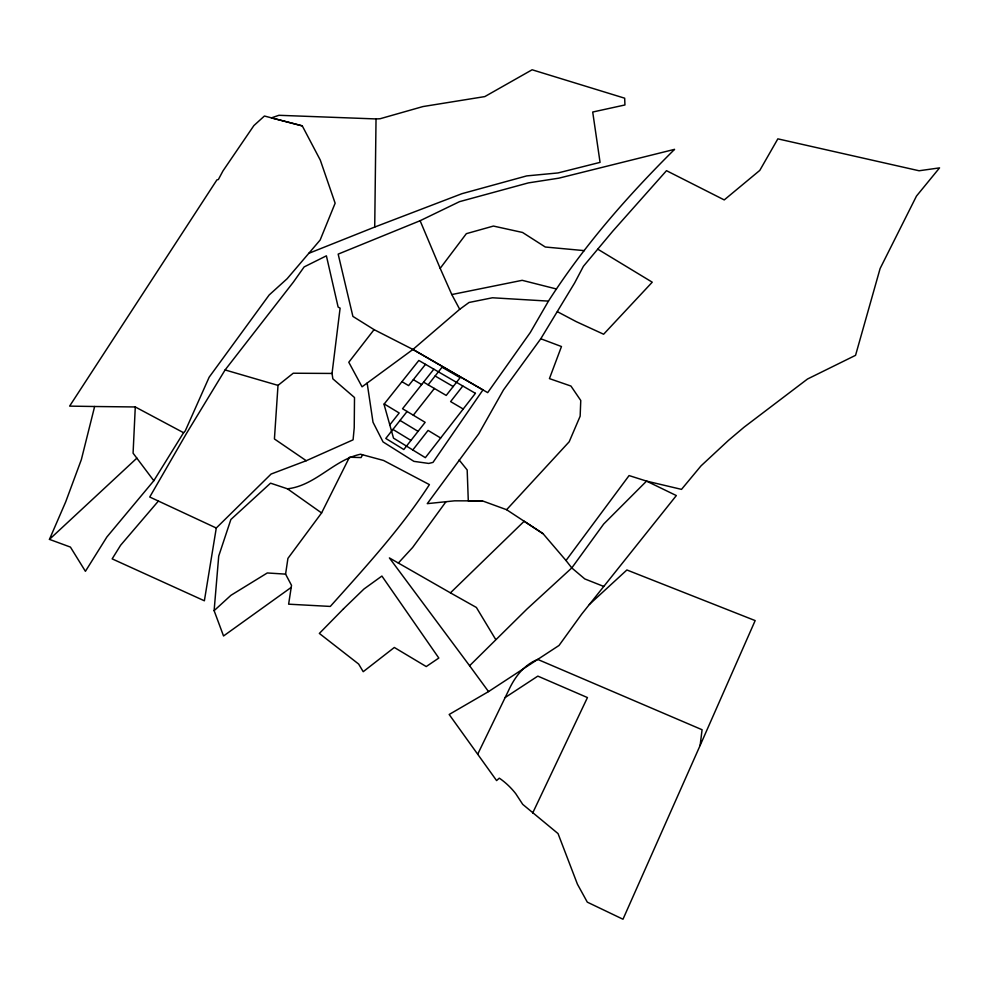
<?xml version="1.0" encoding="UTF-8"?>
<svg xmlns="http://www.w3.org/2000/svg" width="989" height="989" viewBox="0 0 989 989"><rect width="100%" height="100%" fill="white"/><g stroke="black" fill="none" stroke-linecap="round" stroke-linejoin="round"><path stroke-width="1.48" d="M374.72 227.05L461.987 193.671L526.704 175.906L558.031 172.939L600.063 162.369L592.708 112.029L624.937 104.97L624.677 98.195L532.119 69.774L484.82 96.588L422.946 106.565L380.085 118.742L376.03 118.94L374.72 227.05L308.753 253.357M135.283 406.961L133.082 453.172L153.814 480.728L106.886 536.978L85.413 571.321L70.429 547.09L49.45 539.376L65.694 501.868L81.345 459.638L94.635 406.504L135.283 406.961L183.571 432.712L185.264 430.895L209.149 377.217L269.193 294.957L287.131 278.725L320.152 240.018L335.135 203.215L320.288 160.082L302.275 125.875L264.422 116.022L253.864 125.603L222.97 170.912L218.359 179.553L216.937 179.85L69.613 406.12L94.635 406.504M332.044 373.446L293.238 373.224L278.008 385.376L274.423 438.968L306.256 460.713L353.085 439.833L354.223 427.829L354.507 397.529L332.848 378.824L332.044 373.446L340.105 308.16L338.127 307.072L326.395 255.83L304.142 266.919L293.337 282.162L225.096 369.948L186.525 433.367L149.735 497.022L216.282 528.015L271.085 474.052L306.256 460.713M291.211 587.404L223.539 635.976L214.119 610.658L218.717 556.078L230.87 519.497L270.541 483.164L287.465 488.813L321.586 512.945L287.923 558.389L285.586 574.127L291.52 585.364L288.627 604.18L330.301 606.43C365.126 567.451 400.941 528.571 429.411 484.622L383.584 460.478L360.515 454.223C333.713 459.972 315.466 485.636 287.465 488.813M603.673 586.403L584.783 578.924L571.79 567.933L566.005 560.516L629.078 475.573L646.546 481.111L676.34 495.563L581.717 614.082L559.02 645.471L488.529 691.595L449.167 714.478L496.589 780.581L499.284 778.17L500.718 779.134A82.915 78.131 -63.5 0 1 515.739 793.673L522.736 804.378L558.043 833.591L577.428 884.191L587.305 902.153L622.983 919.226L700.125 745.459L702.079 729.734L537.707 659.416C523.428 665.238 514.552 677.44 508.371 690.903L477.687 754.236M216.282 528.015L204.377 600.793L112.153 558.872L120.633 545.223L158.401 501.052M700.125 745.471L755.163 620.585L626.89 569.973L589.333 604.489M532.688 813.007L587.441 697.566L537.831 676.117L505.169 697.517M321.586 512.945L349.476 457.227L361.072 457.561L362.604 454.792M548.45 301.113L530.314 332.477L487.676 392.633L412.945 349.451L374.077 329.634L352.9 316.406L338.164 254.124L420.115 220.72L459.489 201.669L528.386 182.891L558.847 178.168L674.572 149.351C627.768 195.748 584.116 245.556 548.45 301.113L492.448 297.776L469.033 302.473L459.712 309.297L412.945 349.451L362.048 386.81L348.796 362.258L374.077 329.634M566.005 560.516L543.06 533.689L506.603 509.706L482.422 500.879L454.581 500.83L427.273 503.648L478.75 433.788L503.475 389.95L540.785 338.757L574.621 282.965L583.399 266.313L612.797 231.142L666.499 170.677L724.232 199.914L759.787 170.405L777.849 138.856L919.078 170.763L939.55 167.883L916.457 196.106L880.111 268.526L855.559 355.323L807.519 379.01L744.099 427.174L728.485 440.365L701.016 465.881L681.508 489.37L646.546 481.111L603.686 524.022L571.79 567.933L526.989 609.026L469.59 665.733L488.529 691.595M153.814 480.728L183.571 432.712M445.965 501.72L412.636 547.473L398.332 563.038M459.712 309.297L451.8 294.549L440.179 268.34L466.351 233.664L493.424 226.061L522.538 232.464L545.285 247.015L584.375 250.637M412.796 449.97L428.076 430.413L440.661 438.003M462.803 386.007L450.613 401.596L463.211 409.013M413.315 415.207L434.381 388.467M389.79 424.862L399.185 412.982L384.227 403.957M433.837 369.181L402.548 408.741L425.146 422.328L403.821 449.525L385.797 438.448L407.097 411.473M428.15 384.82L442.046 367.216L460.145 377.674L446.224 395.427L423.589 382.137M425.505 364.348L408.618 385.611L401.954 381.68M506.603 509.706L569.194 441.774L580.147 416.196L580.766 400.496L570.95 386.056L549.439 378.614L561.468 346.533L540.785 338.757M469.59 665.733L389.394 557.92L450.428 592.856L524.17 521.252L543.06 533.689M49.45 539.376L136.89 458.13M214.119 610.658L230.944 595.304L267.29 572.965L285.586 574.127M451.8 294.549L522.18 280.32L556.436 288.986M482.422 500.879L468.292 500.842L467.179 469.96L459.131 459.947M376.03 118.94L278.935 115.293L271.419 117.876L302.275 125.875M225.096 369.948L278.008 385.376M557.4 311.696L576.278 321.66L603.624 334.233L652.246 282.186L597.863 249.228M450.428 592.856L476.389 607.469L495.65 639.413M412.945 349.451L482.953 389.913L432.984 462.407L428.732 463.433L413.897 461.356L383.052 441.922L373.014 422.241L367.154 383.052M435.111 375.993L453.197 386.538M413.34 379.665L421.673 384.573M400.026 420.424L418.063 431.352M392.93 429.424L410.954 440.426M420.115 220.72L440.179 268.34M475.412 393.325L425.357 457.672L393.523 438.152L384.004 404.229L418.829 360.466L475.412 393.325M343.492 608.828L319.348 633.43L358.636 664.039L363.21 671.692L394.327 647.474L426.234 666.561L438.819 658.044L381.902 576.055L363.964 589.011L343.492 608.828"/></g></svg>
